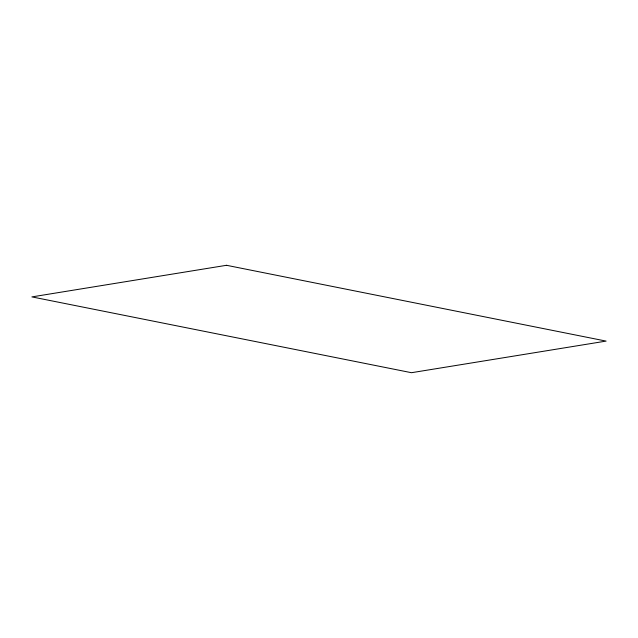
<?xml version="1.0" encoding="UTF-8"?>
<svg xmlns="http://www.w3.org/2000/svg" width="638" height="638" viewBox="0 0 638 638"><rect width="100%" height="100%" fill="white"/><g stroke="black" fill="none" stroke-linecap="round" stroke-linejoin="round"><path stroke-width="0.96" d="M226.514 265.296L31.9 296.901L411.486 372.704L606.1 341.099L226.514 265.296"/></g></svg>
